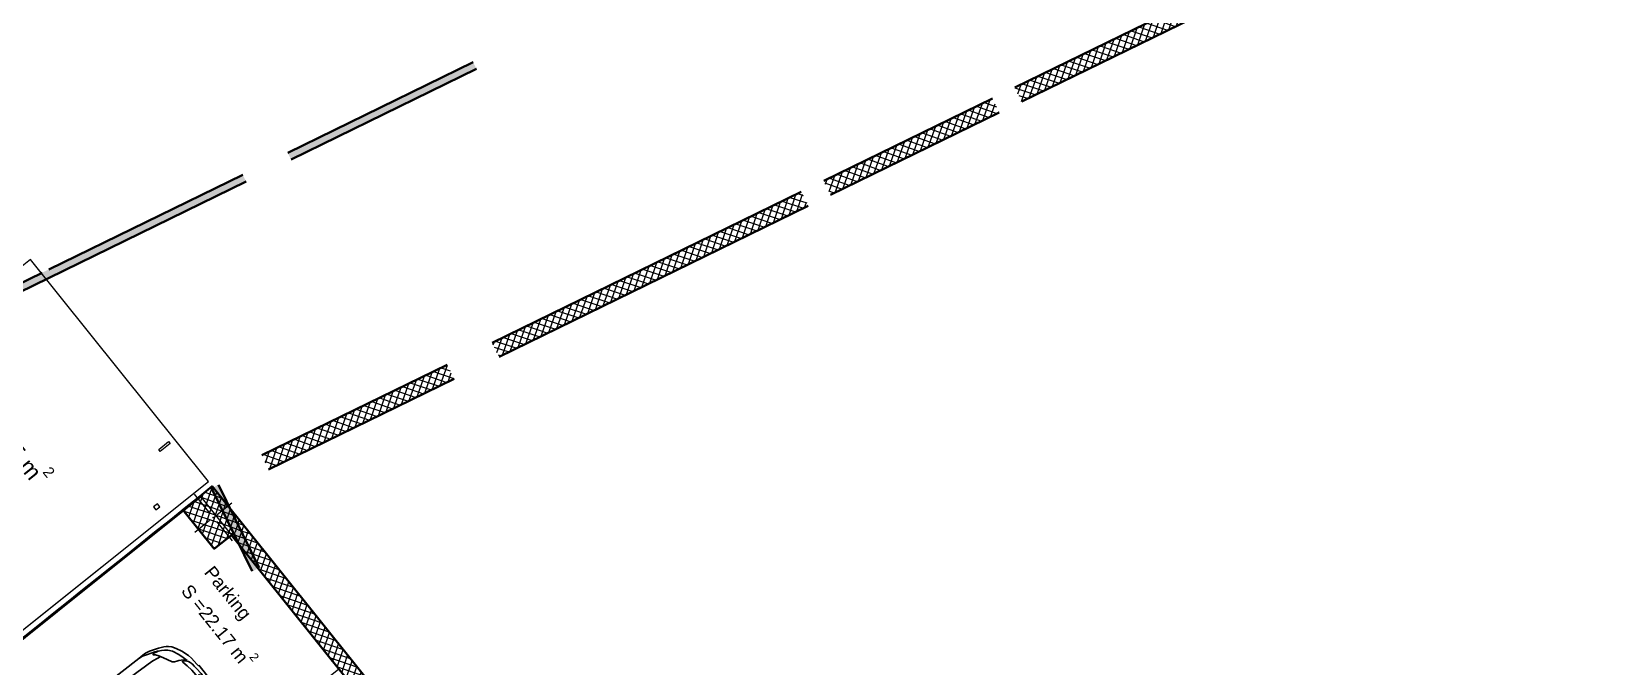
# Model space of a CAD drawing. Header units: metres. Extents: x 7511783 to 7512372, y 4692307 to 4692611.
# Drawn here: x 7511982.96 to 7512008.12, y 4692576.18 to 4692586.34 of the extents above; entities that cross this region are included whole.
import ezdxf

# ---------------------------------------------------------------- set-up
doc = ezdxf.new("R2010")
doc.units = ezdxf.units.M
doc.layers.get('0').update_dxf_attribs({"lineweight": 0})
for name, color, linetype, lineweight in [('A - Fill Zone_Pen_No__1', 7, 'Continuous', 0), ('A - Fill Zone_Pen_No__156', 165, 'Continuous', 0), ('A - Muret', 7, 'Continuous', 0), ('A - Muret_Pen_No__101', 252, 'Continuous', 0), ('A - Muret_Pen_No__102', 254, 'Continuous', 0), ('A - Muret_Pen_No__7', 7, 'Continuous', 0), ('A - Shtyllat', 7, 'Continuous', 0), ('A - Shtyllat_Pen_No__1', 7, 'Continuous', 0), ('A - Shtyllat_Pen_No__7', 7, 'Continuous', 0), ('A -Polyline_Pen_No__1', 7, 'Continuous', 0), ('A1 - Bodrumi -1', 7, 'Continuous', 0), ('A1 - Bodrumi -1_Pen_No__42', 8, 'Continuous', 0), ('garazhat-netw', 1, 'Continuous', 0), ('Interior - Furniture _Pen_No__42', 8, 'Continuous', 0)]:
    doc.layers.add(name, color=color, linetype=linetype, lineweight=lineweight)
doc.styles.add('GENERATED_STYLE_1', font='arial.ttf')
pattern_1 = [(44.99999999999998, (0, 0), (-68.94290863686237, 68.94290863686243), []), (135.0000000000001, (0, 0), (68.94290863686219, 68.94290863686261), [])]

# ---------------------------------------------------------------- blocks, each defined once
blk = doc.blocks.new('Slab_6', base_point=(63264.51523607764, -68393.3326743771))
at = {"layer": 'A1 - Bodrumi -1_Pen_No__42', "color": 8, "linetype": 'Continuous', "lineweight": 25, "flags": 128}
blk.add_lwpolyline([(63264.51523607764, -68393.3326743771), (83257.00457082294, -63909.70114019907), (75456.13369070938, -29146.91751099753, 0.0021919497620864), (57048.23205081843, -33332.54687322022), (60252.72529317138, -47612.63264707229), (58637.28843211705, -47925.70844958309), (58785.1422201114, -48589.27355840802), (58818.69832244765, -48581.63779186852)], format="xyb", close=True, dxfattribs=at)
blk = doc.blocks.new('Wall_3', base_point=(27550, 2.78e-14))
at = {"layer": 'A - Muret_Pen_No__101', "linetype": 'Continuous', "lineweight": 13}
h = blk.add_hatch(dxfattribs=at)
h.set_pattern_fill('CONCRETE_BLOCK', color=252, style=0, pattern_type=2)
h.set_pattern_definition(pattern_1)
h.paths.add_polyline_path([(31799.99993070954, -2.88732182052e-05), (28500.00001058861, -2.88732182052e-05), (28500.00001058861, -250.0000583249526), (31799.99993070954, -250.0000583249526)])
h = blk.add_hatch(dxfattribs=at)
h.set_pattern_fill('CONCRETE_BLOCK', color=252, style=0, pattern_type=2)
h.set_pattern_definition(pattern_1)
h.paths.add_polyline_path([(32600.00006929046, -5.27568686515e-05), (32600.00006929046, -250.0000970041505), (38099.99998176699, -250.0000970041505), (38099.99998176699, -5.27568686515e-05)])
h = blk.add_hatch(dxfattribs=at)
h.set_pattern_fill('CONCRETE_BLOCK', color=252, style=0, pattern_type=2)
h.set_pattern_definition(pattern_1)
h.paths.add_polyline_path([(38499.99999951446, -5.27568686515e-05), (38499.99999951446, -250.0000970041505), (41500, -250.0000970041505), (41500, -5.27568686515e-05)])
h = blk.add_hatch(dxfattribs=at)
h.set_pattern_fill('CONCRETE_BLOCK', color=252, style=0, pattern_type=2)
h.set_pattern_definition(pattern_1)
h.paths.add_polyline_path([(41900.00000000001, -249.9999850988354), (47050.00002235177, -249.9999850988354), (47050.00002235177, -3.35276556518e-05), (41900.00000000001, -3.35276556518e-05)])
h = blk.add_hatch(dxfattribs=at)
h.set_pattern_fill('CONCRETE_BLOCK', color=252, style=0, pattern_type=2)
h.set_pattern_definition(pattern_1)
h.paths.add_polyline_path([(51150, -3.35276556518e-05), (47849.99997764823, -3.35276556518e-05), (47849.99997764823, -249.9999850988354), (51150, -249.9999850988354)])
at = {"layer": 'A - Muret_Pen_No__7', "color": 7, "linetype": 'Continuous', "lineweight": 35, "flags": 128}
for points in [[(31800, 2.78e-14), (28500.00000000001, 2.78e-14)], [(38100, 2.78e-14), (32599.99999999999, 2.78e-14)], [(41500, 2.78e-14), (38500, 2.78e-14)], [(47050, 2.78e-14), (41900.00000000001, 2.78e-14)], [(51150, 2.78e-14), (47850, 2.78e-14)], [(28500.00000000001, -250), (31800, -250)], [(32599.99999999999, -250), (38100, -250)], [(38500, -250), (41500, -250)], [(41900.00000000001, -250), (47050, -250)], [(47849.99999999999, -250), (51150, -250)]]:
    blk.add_lwpolyline(points, dxfattribs=at)
blk = doc.blocks.new('Wall_7', base_point=(37900, -16800.83534970144))
at = {"layer": 'A - Muret_Pen_No__102', "linetype": 'Continuous', "lineweight": 0}
blk.add_hatch(color=254, dxfattribs=at).paths.add_polyline_path([(37900, -16920.83534970144), (37900, -18400.83597085249), (38019.99999999999, -18400.83597085249), (38019.99999999999, -16920.83534970144)])
at = {"layer": 'A - Muret_Pen_No__7', "color": 7, "linetype": 'Continuous', "lineweight": 35, "flags": 128}
for points in [[(37900, -16920.83534970144), (37900, -18400.83597085249)], [(38019.99999999999, -18400.83597085249), (38019.99999999999, -16920.83534970144)]]:
    blk.add_lwpolyline(points, dxfattribs=at)
blk = doc.blocks.new('Wall_18', base_point=(16950, -19000.83965125988))
at = {"layer": 'A - Muret_Pen_No__102', "linetype": 'Continuous', "lineweight": 0}
for points in [[(16949.99995060411, -19000.83962311153), (22350.0000133822, -19000.83707501052), (22350.0000133822, -18880.83737246681), (16949.99995060411, -18880.83963744548)], [(23149.99996500959, -19000.83679188819), (26449.99999550947, -19000.83523471535), (26449.99999550947, -18880.8356737328), (23149.99996500959, -18880.83708934447)]]:
    blk.add_hatch(color=254, dxfattribs=at).paths.add_polyline_path(points)
at = {"layer": 'A - Muret_Pen_No__7', "color": 7, "linetype": 'Continuous', "lineweight": 35, "flags": 128}
for points in [[(18780.00004897138, -18880.83889797258), (16949.99995060411, -18880.83965125989)], [(16950, -19000.83965125988), (22350.00006556514, -19000.83742844497)], [(22350.00001616929, -18880.83742844498), (18900.00004897138, -18880.8388485767)], [(23149.9999426305, -19000.83709913911), (26450.0000000002, -19000.83574075221)], [(26449.99999550948, -18880.8357407522), (23150.00004895188, -18880.83709913905)]]:
    blk.add_lwpolyline(points, dxfattribs=at)
blk = doc.blocks.new('Wall_51', base_point=(75456.13369070938, -29146.91751099752))
at = {"layer": 'A - Muret_Pen_No__102', "linetype": 'Continuous', "lineweight": 13}
h = blk.add_hatch(dxfattribs=at)
h.set_pattern_fill('CONCRETE_BLOCK', color=254, style=0, pattern_type=2)
h.set_pattern_definition(pattern_1)
h.paths.add_polyline_path([(75387.36626624182, -29982.24458260022), (76679.27628421261, -35739.3439005244), (76923.19459822257, -35684.60773724302), (77098.36126340373, -36465.19510545321), (76854.4424123108, -36519.93138925796), (77935.87358854203, -41339.08024673167), (78179.80262513347, -41284.34167726374), (78354.96929031459, -42064.92904547394), (78111.03971664025, -42119.66773546524), (78941.49079895228, -45820.38163429968), (79185.29665110492, -45765.67070787111), (79316.67164999073, -46351.11123402875), (79072.8653950259, -46405.82225084986), (80537.29458175127, -52931.71349309536), (80781.07732541968, -52877.00775229531), (80868.66065801025, -53267.3014364004), (80624.87764580038, -53322.00723746214), (81894.28459658063, -58978.82682152579), (82138.21822794317, -58924.0872209744), (75631.3003558905, -29927.50487920773)])
at = {"layer": 'A - Muret_Pen_No__7', "color": 7, "linetype": 'Continuous', "lineweight": 35, "flags": 128}
for points in [[(82138.21814914639, -58924.08723865669), (75631.29981880749, -29927.50499973072)], [(75387.36626624182, -29982.24458260022), (76679.27628421262, -35739.34390052439)]]:
    blk.add_lwpolyline(points, dxfattribs=at)
blk = doc.blocks.new('Column_59', base_point=(6185.103436408104, 12256.59083156927))
at = {"layer": 'A - Shtyllat_Pen_No__1', "color": 7, "linetype": 'Continuous', "lineweight": 13, "flags": 128}
blk.add_lwpolyline([(6230.701216671835, 12236.07638702353), (6217.564681645862, 12294.62065614965), (6139.505656144371, 12277.10527611502), (6152.642191170343, 12218.5610069889)], close=True, dxfattribs=at)
blk = doc.blocks.new('Column_60', base_point=(6290.100693534085, 11834.33430290924))
at = {"layer": 'A - Shtyllat_Pen_No__1', "color": 7, "linetype": 'Continuous', "lineweight": 13, "flags": 128}
blk.add_lwpolyline([(6383.295630402292, 11875.7432843279), (6392.053320419606, 11836.71377157715), (6196.905756665877, 11792.92532149059), (6188.148066648563, 11831.95483424133)], close=True, dxfattribs=at)
blk = doc.blocks.new('Column_178', base_point=(75250.99676022111, -29602.89869454554))
at = {"layer": 'A - Shtyllat', "linetype": 'Continuous', "lineweight": 0}
h = blk.add_hatch(dxfattribs=at)
h.set_pattern_fill('CONCRETE_BLOCK', color=18, style=0, pattern_type=2)
h.set_pattern_definition(pattern_1)
h.paths.add_polyline_path([(75456.13369070938, -29146.91751099752), (75212.20010048019, -29201.6569260282), (75387.36626624182, -29982.24458260022), (75631.3003558905, -29927.50487920773)])
h = blk.add_hatch(dxfattribs=at)
h.set_pattern_fill('CONCRETE_BLOCK', color=18, style=0, pattern_type=2)
h.set_pattern_definition(pattern_1)
h.paths.add_polyline_path([(74870.69316455172, -29278.29250988337), (75045.85982973284, -30058.87987809356), (75387.36626624182, -29982.24458260022), (75212.20010048019, -29201.6569260282)])
at = {"layer": 'A - Shtyllat_Pen_No__1', "color": 7, "linetype": 'Continuous', "lineweight": 13}
for p, q in [((75233.48009370301, -29524.83995772453), (75145.89676111244, -29134.54627361943)), ((75172.93802340009, -29620.41536106366), (74880.21776032128, -29686.10286050657)), ((75268.51342673921, -29680.95743136657), (75356.09675932978, -30071.25111547166)), ((75329.05549704214, -29585.38202802743), (75621.77576012095, -29519.69452858452))]:
    blk.add_line(p, q, dxfattribs=at)
blk.add_point((75250.99676022111, -29602.89869454554), dxfattribs=at)
at = {"layer": 'A - Shtyllat_Pen_No__7', "color": 7, "linetype": 'Continuous', "lineweight": 35, "flags": 128}
for points in [[(75456.13369070938, -29146.91751099752), (75212.20010048019, -29201.6569260282)], [(75631.3003558905, -29927.50487920773), (75456.13369070938, -29146.91751099752)], [(75212.20010048019, -29201.6569260282), (74870.69316455172, -29278.29250988337)], [(74870.69316455172, -29278.29250988337), (75045.85982973284, -30058.87987809356), (75387.36626624182, -29982.24458260022)]]:
    blk.add_lwpolyline(points, dxfattribs=at)
blk = doc.blocks.new('Car 05 22')
at = {"layer": 'Interior - Furniture _Pen_No__42', "color": 8, "linetype": 'Continuous', "lineweight": 25}
for p, q in [((-706.3378894982, 775.7872218095), (-757.6903274910002, 747.022066986)), ((-585.227090103, 801.027979058), (-706.3378894982, 775.7872218095)), ((-664.8727541800001, 760.961322365), (-701.0941271610001, 743.2591195180001)), ((-626.571782751, 772.4860242179999), (-664.8727541800001, 760.961322365)), ((-594.8871138119998, 778.4895580349998), (-626.571782751, 772.4860242179999)), ((-483.1389679684001, 817.2581826864), (-585.227090103, 801.027979058)), ((-372.3345973750002, 830.229933465), (-483.1389679684001, 817.2581826864)), ((-251.752794228, 841.043733947), (-372.3345973750002, 830.229933465)), ((-168.2198443133, 844.6061713611999), (-251.752794228, 841.043733947)), ((-78.35772569479998, 850.6357850930001), (-168.2198443133, 844.6061713611999)), ((-24.036324899, 852.2918850640001), (-78.35772569479998, 850.6357850930001)), ((40.3182760438, 852.3336850629998), (-24.036324899, 852.2918850640001)), ((230.8030912739, 845.5192631063), (40.3182760438, 852.3336850629998)), ((124.560977278, 791.3967861309999), (129.0398444, 820.4687779309999)), ((125.693926866, 743.8968737240001), (124.560977278, 791.3967861309999)), ((327.3887276080001, 761.920895626), (125.394377448, 756.455747737)), ((129.0398444, 820.4687779309999), (138.886242882, 832.3883788069998)), ((138.886242882, 832.3883788069998), (165.168377873, 840.275885275)), ((165.168377873, 840.275885275), (194.733578306, 844.324685204)), ((194.733578306, 844.324685204), (230.803091274, 845.519263106)), ((210.873013229, 809.2317387879999), (418.0703055720001, 816.1926024380003)), ((400.0158099590001, 847.596806379), (230.8030912739, 845.5192631063)), ((521.9507803269998, 764.6728959719999), (327.3887276080001, 761.920895626)), ((355.2943663540001, 762.315609428), (339.1227247570001, 683.1192857359999)), ((373.4006373970002, 762.5717151969999), (357.2289958010001, 683.375391506)), ((590.7241636140001, 851.6786068920001), (400.0158099590001, 847.596806379)), ((813.627009446, 769.327996556), (521.9507803269998, 764.6728959719999)), ((856.5325990199999, 856.169707455), (590.7241636140001, 851.6786068920001)), ((1108.59023357, 773.98329714), (813.627009446, 769.327996556)), ((1129.8609284, 858.5331077519999), (856.5325990199999, 856.169707455)), ((1036.25651944, 772.8416796290002), (996.5002997029998, 578.7916468290002)), ((1041.96657906, 578.0240872360001), (1107.56627095, 773.967136299)), ((1173.32542975, 774.895061201), (1090.33970038, 577.89253068)), ((1115.14443198, 808.948201529), (1108.59023357, 773.98329714)), ((1108.59023357, 773.98329714), (1537.61805657, 780.025947399)), ((1119.51383092, 833.2672045809999), (1115.14443198, 808.948201529)), ((1120.16623076, 836.3248049650001), (1119.51383092, 833.2672045809999)), ((1120.69723063, 838.160005195), (1120.16623076, 836.3248049650001)), ((1129.8609284, 858.5331077519999), (1120.69723063, 838.160005195)), ((1536.1071561, 860.3802508980001), (1129.8609284, 858.5331077519999)), ((1162.63563846, 830.4777734580001), (1220.13025657, 829.0713745190002)), ((1220.13025657, 829.0713745190002), (1369.65750367, 831.489072695)), ((1957.843908175, 858.0544967500001), (1536.1071561, 860.3802508980001)), ((1537.61805657, 780.025611521), (1974.99295641, 786.0764425990001)), ((1961.117547741, 983.221158223), (1928.938242309, 983.221158223)), ((1928.938242309, 983.221158223), (1957.843908175, 858.0544967500001)), ((1939.15395607, 686.22492547), (1995.917261, 777.427813481)), ((1957.84390817, 858.0544967500001), (1977.22141076, 777.427813481)), ((1996.903176747, 974.9060932165999), (1961.117547741, 983.221158223)), ((1977.22141076, 777.427813481), (2019.59119012, 777.427813481)), ((2026.89661068, 945.007687052), (1996.903176747, 974.9060932165999)), ((2000.39650233, 701.591770694), (2213.53100788, 762.9814866290001)), ((2019.59119012, 777.427813481), (2044.48611622, 783.069509224)), ((2054.5732194, 897.577022836), (2026.89661068, 945.007687052)), ((2044.48611622, 783.069509224), (2063.35562216, 792.2740022800001)), ((2067.91700908, 857.6794056350001), (2054.5732194, 897.577022836)), ((2063.35562216, 792.2740022800001), (2070.42572439, 799.8521965630001)), ((2068.68333559, 787.696981005), (2065.39356605, 794.4584027669999)), ((2119.91703998, 857.4374531180001), (2067.91700908, 857.6794056350001)), ((2075.28112592, 835.6608695470001), (2067.91700908, 857.6794056350001)), ((2068.68333559, 787.696981005), (2148.02030692, 790.4828861469999)), ((2070.42572439, 799.8521965630001), (2075.2191259, 809.3983893609999)), ((2075.2191259, 809.3983893609999), (2075.28112592, 835.6608695470001)), ((2106.51930118, 732.1586113790001), (2148.02030692, 790.4828861469999)), ((2193.165590015, 856.4504063259001), (2119.91703998, 857.4374531180001)), ((2148.02030692, 790.4828861469999), (2166.81146925, 813.814537484)), ((2148.02030692, 790.4828861469999), (2205.61920777, 792.204186117)), ((2166.81146925, 813.814537484), (2182.27381684, 834.081841238)), ((2182.27381684, 834.081841238), (2193.16559002, 856.4504063260001)), ((2808.01466132, 852.5547640039999), (2193.165590015, 856.4504063259001)), ((2205.61920777, 792.204186117), (2227.21980808, 791.0038861380001)), ((2226.59190807, 769.8777067159999), (2213.53100788, 762.9814866290001)), ((2213.53100788, 762.9814866290001), (2238.34670825, 752.240186817)), ((2234.36910819, 773.9630864369999), (2226.59190807, 769.8828865080001)), ((2227.21980808, 791.0038861380001), (2232.61990816, 790.029986155)), ((2232.61990816, 790.029986155), (2237.93539134, 787.2871225249999)), ((2238.46067648, 776.864360243), (2234.36910819, 773.9630864369999)), ((2240.81890828, 784.03918626), (2237.93539134, 787.2871225249999)), ((2238.46067648, 776.864360243), (2240.85090828, 780.5209863219999)), ((2240.85090828, 780.5209863219999), (2240.81890828, 784.03918626)), ((2855.711363900001, 852.6327640009998), (2808.01466132, 852.5547640039999)), ((2808.01466132, 852.5547640039999), (2876.86636504, 843.317264394)), ((2891.44016583, 852.5287640049999), (2855.711363900001, 852.6327640009998)), ((2876.86636504, 843.317264394), (2954.16376923, 813.731165643)), ((2922.51356751, 852.034364026), (2891.44016583, 852.5287640049999)), ((2904.11849592, 832.8863289209997), (2905.06820589, 832.8379901159999)), ((2945.17226874, 849.4061641369999), (2922.51356751, 852.034364026)), ((2989.61447115, 839.6482645490003), (2945.17226874, 849.4061641369999)), ((2954.16376923, 813.731165643), (3075.78877375, 774.6896785450001)), ((3013.55027244, 833.064864827), (2989.61447115, 839.6482645490003)), ((3154.26138006, 782.5577669589998), (3013.55027244, 833.064864827)), ((3022.47491973, 758.305686711), (3023.66221975, 762.4851866380001)), ((3024.49924208, 753.7186598590001), (3022.47491973, 758.305686711)), ((3023.66221975, 762.4851866380001), (3034.64521991, 765.0503865930001)), ((3034.64521991, 765.0503865930001), (3046.93432009, 763.817386614)), ((3046.93432009, 763.817386614), (3060.9451203, 762.9292866300001)), ((3060.9451203, 762.9292866300001), (3089.85712072, 757.3861867269998)), ((3100.48402088, 763.1120866269999), (3075.78877375, 774.6896785450001)), ((3089.85712072, 757.3861867269998), (3108.43932099, 751.4304868319999)), ((3114.13862108, 753.3111867989999), (3100.48402088, 763.1120866269999)), ((3235.883818752, 747.6101556219), (3154.26138006, 782.5577669589998)), ((-855.0523550635, 511.0116477078998), (-874.6778528530002, 344.9579771100001)), ((-815.0478655078, 667.7598955197002), (-855.0523550635, 511.0116477078998)), ((-784.8200333720001, 721.8124613509999), (-815.0478655078, 667.7598955197002)), ((-782.7621654889999, 510.027376359), (-794.5333543099999, 390.6265818930001)), ((-757.6903274910002, 747.022066986), (-784.8200333720001, 721.8124613509999)), ((-768.2719792499998, 602.2788720830002), (-782.764796709, 510.0106247469999)), ((-768.2719792499998, 602.2788720830002), (-750.577082573, 669.7773949330001)), ((-764.3441764490001, 617.261773195), (-665.728145997, 623.9546285630003)), ((-729.425104913, 716.3992494200002), (-750.577082573, 669.7773949330001)), ((-701.0941271610001, 743.2591195180001), (-729.425104913, 716.3992494200002)), ((-665.728145997, 623.9546285630003), (-500.877431885, 634.180288886)), ((-500.877431885, 634.180288886), (-383.0238853850001, 641.9613403830001)), ((-383.0238853850001, 641.9613403830001), (-274.220886173, 631.318400078)), ((-274.220886173, 631.318400078), (-56.404854203, 600.536895199)), ((-56.404854203, 600.536895199), (145.941775497, 566.5900898169999)), ((132.429139117, 722.8048827370001), (125.693926866, 743.8968737240001)), ((146.670770152, 710.6062742990001), (132.429139117, 722.8048827370001)), ((145.941775497, 566.5900898169999), (233.261172115, 552.312592089)), ((171.252864179, 696.6287725440001), (146.670770152, 710.6062742990001)), ((212.566754139, 676.5412700230002), (171.252864179, 696.6287725440001)), ((266.3151410770001, 654.566867265), (212.566754139, 676.5412700230002)), ((233.261172115, 552.312592089), (315.3092800730001, 541.359190513)), ((319.4903281550001, 636.426864989), (266.3151410770001, 654.566867265)), ((315.2936019620001, 541.3606176840001), (384.2945810830001, 535.0794906230001)), ((392.7088835140001, 617.8124267930001), (319.4903281550001, 636.426864989)), ((339.1227247570001, 683.1192857359999), (329.5580559370001, 633.8673348859999)), ((357.2289958010001, 683.375391506), (346.76505809, 629.492778784)), ((384.2815104790001, 535.080362318), (454.174320738, 530.4191213629999)), ((474.8166917820001, 607.1053878569999), (392.7088835140001, 617.8124267930001)), ((454.170282107, 530.4193907049998), (526.242583163, 526.2868907769997)), ((521.3449804749999, 601.6186871690002), (474.8166917820001, 607.1053878569999)), ((569.9935686519999, 596.8381865689998), (521.3449804749999, 601.6186871690002)), ((526.2331313149998, 526.2873073839999), (627.7018846490002, 521.814890855)), ((652.59274858, 590.9845858339997), (569.9935686519999, 596.8381865689998)), ((627.698546207, 521.8149872519999), (756.75876515, 518.0884218199999)), ((772.8388193580001, 584.9903850819998), (652.59274858, 590.9845858339997)), ((756.75876515, 518.0884218199999), (1322.62824821, 518.052230308)), ((907.2666866909999, 580.298084493), (772.8388193580001, 584.9903850819998)), ((1041.96657906, 578.0240872360001), (907.2666866909999, 580.298084493)), ((1227.79815085, 577.5186957939999), (1041.96657906, 578.0240872360001)), ((1316.09897866, 580.475793563), (1227.79815085, 577.5186957939999)), ((1403.02450604, 584.4121905939998), (1316.09897866, 580.475793563)), ((1322.62824821, 518.052230308), (1420.49779626, 521.652890858)), ((1483.8761315, 590.1361862749999), (1403.02450604, 584.4121905939998)), ((1420.49066257, 521.652523245), (1466.64156934, 524.030772681)), ((1466.62639694, 524.0299908169999), (1510.87647584, 527.594696836)), ((1562.00595611, 600.596478384), (1483.8761315, 590.1361862749999)), ((1510.85529759, 527.5929907539999), (1554.25309822, 533.0576906580001)), ((1554.25309822, 533.0576906580001), (1596.82961355, 540.969674969)), ((1730.35620914, 633.8338533080002), (1562.00595611, 600.596478384)), ((1597.28918852, 541.1774857889999), (1596.65116701, 540.8889849259999)), ((1610.72419049, 544.0665862469999), (1779.61280153, 581.7538898049997)), ((2000.39650233, 701.591770694), (1730.35620914, 633.8338533080002)), ((1779.61280153, 581.7538898049997), (1952.84760406, 621.338789111)), ((1952.84760406, 621.338789111), (2122.045506540001, 659.9572884350001)), ((2122.045506540001, 659.9572884350001), (2293.79610906, 697.6509877739999)), ((2238.34670825, 752.240186817), (2258.53170854, 739.717487037)), ((2258.53170854, 739.717487037), (2269.0398087, 731.086787188)), ((2269.0398087, 731.086787188), (2278.83550884, 721.965087348)), ((2278.83550884, 721.965087348), (2293.79610906, 697.6509877739999)), ((2293.79610906, 697.6509877739999), (2317.1870094, 700.7385877199999)), ((2293.79610906, 697.6386630720001), (2293.79610906, 697.6509877739999)), ((2317.1870094, 700.7385877199999), (2345.74280982, 702.7498876850001)), ((2355.134199750001, 639.912801441), (2317.1870094, 700.7385877199999)), ((2345.74280982, 702.7498876850001), (2378.929310310001, 702.0184876970001)), ((2379.77420337, 575.387091212), (2355.13301598, 639.9159014410001)), ((2410.10490185, 649.1086815510001), (2378.929310310001, 702.0184876970001)), ((2378.929310310001, 702.0184876970001), (2410.57231077, 694.2028878339999)), ((2397.334105950001, 514.2584815219999), (2379.77250853, 575.3929912130001)), ((2419.31580918, 395.7362626700001), (2397.33316008, 514.2635815229997)), ((2436.02871163, 583.2244924540001), (2410.10490185, 649.1086815510001)), ((2410.57231077, 694.2028878339999), (2410.58631694, 694.1782473540001)), ((2428.73881104, 681.7061880529999), (2410.57231077, 694.2028878339999)), ((2428.73881104, 681.7061880529999), (2457.25830016, 700.035535323)), ((2428.77597173, 681.700745325), (2428.73881104, 681.7061880529999)), ((2428.77597173, 681.700745325), (2456.66545813, 639.8418234830003)), ((2453.63941421, 521.616582688), (2436.02871163, 583.2244924540001)), ((2477.61661773, 401.0764635800001), (2453.63941421, 521.616582688)), ((2456.66545813, 639.8418234830003), (2487.236391870001, 574.2621729599999)), ((2457.25830016, 700.035535323), (2535.4819126, 697.9905877680001)), ((2487.236391870001, 574.2621729599999), (2491.79934275, 562.0052962960001)), ((2491.79994982, 562.0052962960001), (2517.90263133, 477.034766618)), ((2535.422612600001, 697.9916562040003), (2673.21491462, 695.5089878119999)), ((2535.46586986, 697.9894090810001), (2535.4819126, 697.988971943)), ((2673.21491462, 695.5089878119999), (2787.200816290001, 691.4809878819998)), ((2787.200816290001, 691.4809878819998), (2868.415817480001, 687.223087957)), ((2868.395882330001, 687.22488671), (2959.72331881, 678.984388101)), ((2959.72331881, 678.984388101), (2868.415817480001, 687.1969879569999)), ((2959.72331881, 678.984388101), (3047.2313201, 666.2002883250001)), ((3037.91041996, 743.452886971), (3024.49924208, 753.7186598590001)), ((3050.61522015, 730.6688871950001), (3037.91041996, 743.452886971)), ((3047.20992906, 666.2041971140001), (3100.00912087, 656.556188494)), ((3064.50712035, 714.6457874760001), (3050.61522015, 730.6688871950001)), ((3076.97452053, 697.807687771), (3064.50712035, 714.6457874760001)), ((3100.00912087, 656.556188494), (3076.97452053, 697.807687771)), ((3152.92075342, 553.873393456), (3100.00912087, 656.556188494)), ((3108.43932099, 751.4304868319999), (3122.8656212, 746.4359869189999)), ((3122.8656212, 746.4359869189999), (3114.13862108, 753.3111867989999)), ((3170.0706946, 726.5554905960001), (3122.8656212, 746.4359869189999)), ((3189.62073735, 475.569766106), (3152.92075342, 553.873393456)), ((3211.69204952, 701.0151137130001), (3170.0706946, 726.5554905960001)), ((3254.25934432, 663.1775183300001), (3211.69204952, 701.0151137130001)), ((3269.07948628, 728.3294692490001), (3235.883818752, 747.6101556219)), ((3301.867263790001, 602.80900872), (3254.25934432, 663.1775183300001)), ((3298.56678787, 705.6390702070001), (3269.07948628, 728.3294692490001)), ((3337.33388997, 663.3806719909999), (3298.56678787, 705.6390702070001)), ((3301.867263790001, 602.80900872), (3346.015513130001, 501.4217980699999)), ((3374.49419199, 603.583974516), (3337.33388997, 663.3806719909999)), ((3418.40079436, 512.7439783509999), (3374.49419199, 603.583974516)), ((3457.47689648, 393.0984834030001), (3418.40079436, 512.7439783509999)), ((-874.6778528530002, 344.9579771100001), (-882.944054645, 194.680643518)), ((-802.4328468090001, 258.715288008), (-806.8131426489999, 124.936494209)), ((-794.5333543099999, 390.6265818930001), (-802.4328468090001, 258.715288008)), ((2433.73206705, 266.091642182), (2419.31580918, 395.7362626700001)), ((2441.61713002, 131.955220918), (2433.73181129, 266.093942182)), ((2493.88922012, 269.050242651), (2477.61661773, 401.0764635800001)), ((2503.10292147, 133.173421111), (2493.88922012, 269.050242651)), ((2517.90263133, 477.034766618), (2537.54372273, 384.0810341510001)), ((2537.54372273, 384.0810341510001), (2551.45611664, 285.6281997640001)), ((2551.45611664, 285.6281997640001), (2559.71041303, 193.693567653)), ((3199.39883308, 466.7584630290001), (3189.62073735, 475.569766106)), ((3220.69886845, 454.388540188), (3199.39883308, 466.7584630290001)), ((3256.10680826, 439.2417534179999), (3220.67662376, 454.4014587129999)), ((3288.390194130001, 425.101248479), (3256.10680826, 439.2417534179999)), ((3319.36158057, 408.41284265), (3288.390194130001, 425.101248479)), ((3353.46269085, 384.2512837760001), (3319.36158057, 408.41284265)), ((3321.23357975, 370.497229407), (3320.99727986, 362.132926485)), ((3320.99727986, 362.132926485), (3338.31527228, 276.8564967000001)), ((3324.654278260001, 377.297531782), (3321.23357975, 370.497229407)), ((3328.30797666, 379.591332583), (3324.654278260001, 377.297531782)), ((3338.468372210001, 379.4523325350001), (3328.30797666, 379.591332583)), ((3338.31527228, 276.8564967000001), (3351.882966340001, 172.661960307)), ((3363.640761200001, 357.811724976), (3338.468372210001, 379.4523325350001)), ((3346.015513130001, 501.4217980699999), (3374.297465860001, 419.557472908)), ((3377.182392130001, 359.9734848010001), (3353.46269085, 384.2512837760001)), ((3396.66521323, 315.8049103040001), (3363.640761200001, 357.811724976)), ((3391.09039087, 344.247647689), (3374.297465860001, 419.557472908)), ((3391.09039087, 344.247647689), (3377.182392130001, 359.9734848010001)), ((3408.0703938, 289.3779877820001), (3396.66521323, 315.8049103040001)), ((3408.0703938, 289.3779877820001), (3413.77629411, 267.259988716)), ((3413.77548775, 267.2641933500001), (3418.45445829, 242.866384828)), ((3468.34279707, 330.9338860280001), (3457.47689648, 393.0984834030001)), ((3474.4914974, 263.721088865), (3468.34279707, 330.9338860280001)), ((3478.33319761, 199.917191559), (3474.4914974, 263.721088865)), ((-882.944054645, 194.680643518), (-885.3767076889999, 0)), ((-885.3767076889999, 0), (-882.944054645, -194.680643518)), ((-806.8131426489999, 124.936494209), (-808.0470753050001, 0)), ((-806.8131426489999, -124.936494209), (-808.0470753050001, 1.477e-13)), ((2444.0197128, -0.0273000043277), (2441.61701245, 131.957220918)), ((2444.0197128, 0.0273000043271), (2441.61701245, -131.957220918)), ((2506.01959488, -3.86e-13), (2503.10292147, 133.173421111)), ((2559.71041303, 193.693567653), (2564.38081099, 101.185635342)), ((2564.38081099, 101.185635342), (2566.01761027, -0.00610000213065)), ((2564.38081099, -101.185635342), (2566.01761027, 0.00610000212997)), ((3351.882966340001, 172.661960307), (3358.343763510001, 75.87012649980001)), ((3353.95786543, 27.8932505984), (3358.343763510001, 75.87012649980001)), ((3353.95786543, 27.8932505984), (3353.95786543, -0.7649002671629999)), ((3353.95786543, -27.8932505984), (3353.95786543, 0.7649002671619999)), ((3370.89075802, 11.74110410089999), (3370.32315827, -0.7649002671629999)), ((3370.89075802, -11.74110410089999), (3370.32315827, 0.7649002671619999)), ((3372.49235732, 23.6550082622), (3370.89075802, 11.74110410089999)), ((3376.267285060001, 38.99395092400001), (3372.49235732, 23.6550082622)), ((3381.98685317, 46.5714162664), (3376.267285060001, 38.99395092400001)), ((3386.21005132, 48.3522168884), (3381.98685317, 46.5714162664)), ((3386.21005132, 48.3522168884), (3394.28954778, 48.3522168884)), ((3398.51284593, 46.5714162664), (3394.28954778, 48.3522168884)), ((3404.23226311, 38.99375151340001), (3398.51284593, 46.5714162664)), ((3404.23226311, 38.99375151340001), (3408.00714178, 23.6550082622)), ((3408.00714178, 23.6550082622), (3409.766541010001, 8.055102813469999)), ((3409.766541010001, 8.055102813469999), (3409.766541010001, -4.961e-13)), ((3418.452194370001, 242.878189745), (3424.044894670001, 200.723791525)), ((3424.044894670001, 200.723791525), (3427.72848251, 152.023715234)), ((3432.36383112, 39.98011396419999), (3427.72848251, 152.023715234)), ((3431.76949509, 57.3729975776), (3431.76949509, 56.7710829698)), ((3432.04453126, -0.0109000038072), (3432.36383112, 39.98011396419999)), ((3432.04453126, 0.0109000038063), (3432.36383112, -39.98011396419999)), ((3479.35651311, 164.9481933352), (3478.33319761, 199.917191559)), ((3489.519598210001, 164.9481933352), (3479.35651311, 164.9481933352)), ((3489.519598210001, -164.9481933352), (3489.519598210001, 164.9481933352)), ((-882.944054645, -194.680643518), (-874.6778528530002, -344.9579771100001)), ((-802.4328468090001, -258.715288008), (-806.8131426489999, -124.936494209)), ((2441.61713002, -131.955220918), (2433.73181129, -266.093942182)), ((2503.10292147, -133.173421111), (2493.88922012, -269.050242651)), ((2506.01959488, -2.78e-13), (2503.10292147, -133.173421111)), ((2551.45611664, -285.6281997640001), (2559.71041303, -193.693567653)), ((2559.71041303, -193.693567653), (2564.38081099, -101.185635342)), ((3338.31527228, -276.8564967000001), (3351.882966340001, -172.661960307)), ((3351.882966340001, -172.661960307), (3358.343763510001, -75.87012649980001)), ((3353.95786543, -27.8932505984), (3358.343763510001, -75.87012649980001)), ((3372.49235732, -23.6550082622), (3370.89075802, -11.74110410089999)), ((3376.267285060001, -38.99395092400001), (3372.49235732, -23.6550082622)), ((3381.98685317, -46.5714162664), (3376.267285060001, -38.99395092400001)), ((3386.21005132, -48.3522168884), (3381.98685317, -46.5714162664)), ((3386.21005132, -48.3522168884), (3394.28954778, -48.3522168884)), ((3398.51284593, -46.5714162664), (3394.28954778, -48.3522168884)), ((3404.23226311, -38.99375151340001), (3398.51284593, -46.5714162664)), ((3404.23226311, -38.99375151340001), (3408.00714178, -23.6550082622)), ((3408.00714178, -23.6550082622), (3409.766541010001, -8.055102813469999)), ((3409.766541010001, -8.055102813469999), (3409.766541010001, -3.892e-13)), ((3413.77548775, -267.2641933500001), (3418.45445829, -242.866384828)), ((3418.452194370001, -242.878189745), (3424.044894670001, -200.723791525)), ((3424.044894670001, -200.723791525), (3427.72848251, -152.023715234)), ((3432.36383112, -39.98011396419999), (3427.72848251, -152.023715234)), ((3431.76949509, -57.3729975776), (3431.76949509, -56.7710829698)), ((3474.4914974, -263.721088865), (3478.33319761, -199.917191559)), ((3478.33319761, -199.917191559), (3479.35651311, -164.9481933352)), ((3479.35651311, -164.9481933352), (3489.519598210001, -164.9481933352)), ((-874.6778528530002, -344.9579771100001), (-855.0523550635, -511.0116477078998)), ((-794.5333543099999, -390.6265818930001), (-802.4328468090001, -258.715288008)), ((-782.7621654889999, -510.027376359), (-794.5333543099999, -390.6265818930001)), ((2419.31580918, -395.7362626700001), (2397.33316008, -514.2635815229997)), ((2433.73206705, -266.091642182), (2419.31580918, -395.7362626700001)), ((2477.61661773, -401.0764635800001), (2453.63941421, -521.616582688)), ((2493.88922012, -269.050242651), (2477.61661773, -401.0764635800001)), ((2491.79994982, -562.0052962960001), (2517.90263133, -477.034766618)), ((2517.90263133, -477.034766618), (2537.54372273, -384.0810341510001)), ((2537.54372273, -384.0810341510001), (2551.45611664, -285.6281997640001)), ((3189.62073735, -475.569766106), (3152.92075342, -553.873393456)), ((3199.39883308, -466.7584630290001), (3189.62073735, -475.569766106)), ((3220.69886845, -454.388540188), (3199.39883308, -466.7584630290001)), ((3256.10680826, -439.2417534179999), (3220.67662376, -454.4014587129999)), ((3288.390194130001, -425.101248479), (3256.10680826, -439.2417534179999)), ((3319.36158057, -408.41284265), (3288.390194130001, -425.101248479)), ((3301.867263790001, -602.80900872), (3346.015513130001, -501.4217980699999)), ((3353.46269085, -384.2512837760001), (3319.36158057, -408.41284265)), ((3320.99727986, -362.132926485), (3338.31527228, -276.8564967000001)), ((3321.23357975, -370.497229407), (3320.99727986, -362.132926485)), ((3324.654278260001, -377.297531782), (3321.23357975, -370.497229407)), ((3328.30797666, -379.591332583), (3324.654278260001, -377.297531782)), ((3338.468372210001, -379.4523325350001), (3328.30797666, -379.591332583)), ((3363.640761200001, -357.811724976), (3338.468372210001, -379.4523325350001)), ((3346.015513130001, -501.4217980699999), (3374.297465860001, -419.557472908)), ((3377.182392130001, -359.9734848010001), (3353.46269085, -384.2512837760001)), ((3396.66521323, -315.8049103040001), (3363.640761200001, -357.811724976)), ((3391.09039087, -344.247647689), (3374.297465860001, -419.557472908)), ((3391.09039087, -344.247647689), (3377.182392130001, -359.9734848010001)), ((3408.0703938, -289.3779877820001), (3396.66521323, -315.8049103040001)), ((3408.0703938, -289.3779877820001), (3413.77629411, -267.259988716)), ((3418.40079436, -512.7439783509999), (3457.47689648, -393.0984834030001)), ((3457.47689648, -393.0984834030001), (3468.34279707, -330.9338860280001)), ((3468.34279707, -330.9338860280001), (3474.4914974, -263.721088865)), ((-855.0523550635, -511.0116477078998), (-815.0478655078, -667.7598955197002)), ((-815.0478655078, -667.7598955197002), (-784.8200333720001, -721.8124613509999)), ((-784.8200333720001, -721.8124613509999), (-757.6903274910002, -747.022066986)), ((-768.2719792499998, -602.2788720830002), (-782.764796709, -510.0106247469999)), ((-768.2719792499998, -602.2788720830002), (-750.577082573, -669.7773949330001)), ((-764.3441764490001, -617.261773195), (-665.728145997, -623.9546285630003)), ((-757.6903274910002, -747.022066986), (-706.3378894982, -775.7872218095)), ((-729.425104913, -716.3992494200002), (-750.577082573, -669.7773949330001)), ((-701.0941271610001, -743.2591195180001), (-729.425104913, -716.3992494200002)), ((-664.8727541800001, -760.961322365), (-701.0941271610001, -743.2591195180001)), ((-665.728145997, -623.9546285630003), (-500.877431885, -634.180288886)), ((-500.877431885, -634.180288886), (-383.0238853850001, -641.9613403830001)), ((-383.0238853850001, -641.9613403830001), (-274.220886173, -631.318400078)), ((-274.220886173, -631.318400078), (-56.404854203, -600.536895199)), ((-56.404854203, -600.536895199), (145.941775497, -566.5900898169999)), ((125.693926866, -743.8968737240001), (124.560977278, -791.3967861309999)), ((132.429139117, -722.8048827370001), (125.693926866, -743.8968737240001)), ((146.670770152, -710.6062742990001), (132.429139117, -722.8048827370001)), ((145.941775497, -566.5900898169999), (233.261172115, -552.312592089)), ((171.252864179, -696.6287725440001), (146.670770152, -710.6062742990001)), ((212.566754139, -676.5412700230002), (171.252864179, -696.6287725440001)), ((266.3151410770001, -654.566867265), (212.566754139, -676.5412700230002)), ((233.261172115, -552.312592089), (315.3092800730001, -541.359190513)), ((319.4903281550001, -636.426864989), (266.3151410770001, -654.566867265)), ((315.2936019620001, -541.3606176840001), (384.2945810830001, -535.0794906230001)), ((392.7088835140001, -617.8124267930001), (319.4903281550001, -636.426864989)), ((339.1227247570001, -683.1192857359999), (329.5580559370001, -633.8673348859999)), ((355.2943663540001, -762.315609428), (339.1227247570001, -683.1192857359999)), ((357.2289958010001, -683.375391506), (346.76505809, -629.492778784)), ((373.4006373970002, -762.5717151969999), (357.2289958010001, -683.375391506)), ((384.2815104790001, -535.080362318), (454.174320738, -530.4191213629999)), ((474.8166917820001, -607.1053878569999), (392.7088835140001, -617.8124267930001)), ((454.170282107, -530.4193907049998), (526.242583163, -526.2868907769997)), ((521.3449804749999, -601.6186871690002), (474.8166917820001, -607.1053878569999)), ((569.9935686519999, -596.8381865689998), (521.3449804749999, -601.6186871690002)), ((526.2331313149998, -526.2873073839999), (627.7018846490002, -521.814890855)), ((652.59274858, -590.9845858339997), (569.9935686519999, -596.8381865689998)), ((627.698546207, -521.8149872519999), (756.75876515, -518.0884218199999)), ((772.8388193580001, -584.9903850819998), (652.59274858, -590.9845858339997)), ((756.75876515, -518.0884218199999), (1322.62824821, -518.052230308)), ((907.2666866909999, -580.298084493), (772.8388193580001, -584.9903850819998)), ((1041.96657906, -578.0240872360001), (907.2666866909999, -580.298084493)), ((1036.25651944, -772.8416796290002), (996.5002997029998, -578.7916468290002)), ((1227.79815085, -577.5186957939999), (1041.96657906, -578.0240872360001)), ((1041.96657906, -578.0240872360001), (1107.56627095, -773.967136299)), ((1173.32542975, -774.895061201), (1090.33970038, -577.89253068)), ((1316.09897866, -580.475793563), (1227.79815085, -577.5186957939999)), ((1403.02450604, -584.4121905939998), (1316.09897866, -580.475793563)), ((1322.62824821, -518.052230308), (1420.49779626, -521.652890858)), ((1483.8761315, -590.1361862749999), (1403.02450604, -584.4121905939998)), ((1420.49066257, -521.652523245), (1466.64156934, -524.030772681)), ((1466.62639694, -524.0299908169999), (1510.87647584, -527.594696836)), ((1562.00595611, -600.596478384), (1483.8761315, -590.1361862749999)), ((1510.85529759, -527.5929907539999), (1554.25309822, -533.0576906580001)), ((1554.25309822, -533.0576906580001), (1596.82961355, -540.969674969)), ((1730.35620914, -633.8338533080002), (1562.00595611, -600.596478384)), ((1597.28918852, -541.1774857889999), (1596.65116701, -540.8889849259999)), ((1610.72419049, -544.0665862469999), (1779.61280153, -581.7538898049997)), ((2000.39650233, -701.591770694), (1730.35620914, -633.8338533080002)), ((1779.61280153, -581.7538898049997), (1952.84760406, -621.338789111)), ((1939.15395607, -686.22492547), (1995.917261, -777.427813481)), ((1952.84760406, -621.338789111), (2122.045506540001, -659.9572884350001)), ((2000.39650233, -701.591770694), (2213.53100788, -762.9814866290001)), ((2106.51930118, -732.1586113790001), (2148.02030692, -790.4828861469999)), ((2122.045506540001, -659.9572884350001), (2293.79610906, -697.6509877739999)), ((2213.53100788, -762.9814866290001), (2238.34670825, -752.240186817)), ((2238.34670825, -752.240186817), (2258.53170854, -739.717487037)), ((2258.53170854, -739.717487037), (2269.0398087, -731.086787188)), ((2269.0398087, -731.086787188), (2278.83550884, -721.965087348)), ((2278.83550884, -721.965087348), (2293.79610906, -697.6509877739999)), ((2293.79610906, -697.6386630720001), (2293.79610906, -697.6509877739999)), ((2293.79610906, -697.6509877739999), (2317.1870094, -700.7385877199999)), ((2355.134199750001, -639.912801441), (2317.1870094, -700.7385877199999)), ((2317.1870094, -700.7385877199999), (2345.74280982, -702.7498876850001)), ((2345.74280982, -702.7498876850001), (2378.929310310001, -702.0184876970001)), ((2379.77420337, -575.387091212), (2355.13301598, -639.9159014410001)), ((2410.10490185, -649.1086815510001), (2378.929310310001, -702.0184876970001)), ((2378.929310310001, -702.0184876970001), (2410.57231077, -694.2028878339999)), ((2397.334105950001, -514.2584815219999), (2379.77250853, -575.3929912130001)), ((2436.02871163, -583.2244924540001), (2410.10490185, -649.1086815510001)), ((2428.73881104, -681.7061880529999), (2410.57231077, -694.2028878339999)), ((2410.57231077, -694.2028878339999), (2410.58631694, -694.1782473540001)), ((2428.77597173, -681.700745325), (2428.73881104, -681.7061880529999)), ((2428.73881104, -681.7061880529999), (2457.25830016, -700.035535323)), ((2428.77597173, -681.700745325), (2456.66545813, -639.8418234830003)), ((2453.63941421, -521.616582688), (2436.02871163, -583.2244924540001)), ((2456.66545813, -639.8418234830003), (2487.236391870001, -574.2621729599999)), ((2457.25830016, -700.035535323), (2535.4819126, -697.9905877680001)), ((2487.236391870001, -574.2621729599999), (2491.79934275, -562.0052962960001)), ((2535.422612600001, -697.9916562040003), (2673.21491462, -695.5089878119999)), ((2535.46586986, -697.9894090810001), (2535.4819126, -697.988971943)), ((2673.21491462, -695.5089878119999), (2787.200816290001, -691.4809878819998)), ((2787.200816290001, -691.4809878819998), (2868.415817480001, -687.223087957)), ((2868.395882330001, -687.22488671), (2959.72331881, -678.984388101)), ((2959.72331881, -678.984388101), (2868.415817480001, -687.1969879569999)), ((2959.72331881, -678.984388101), (3047.2313201, -666.2002883250001)), ((3024.49924208, -753.7186598590001), (3022.47491973, -758.305686711)), ((3037.91041996, -743.452886971), (3024.49924208, -753.7186598590001)), ((3050.61522015, -730.6688871950001), (3037.91041996, -743.452886971)), ((3047.20992906, -666.2041971140001), (3100.00912087, -656.556188494)), ((3064.50712035, -714.6457874760001), (3050.61522015, -730.6688871950001)), ((3076.97452053, -697.807687771), (3064.50712035, -714.6457874760001)), ((3100.00912087, -656.556188494), (3076.97452053, -697.807687771)), ((3089.85712072, -757.3861867269998), (3108.43932099, -751.4304868319999)), ((3152.92075342, -553.873393456), (3100.00912087, -656.556188494)), ((3114.13862108, -753.3111867989999), (3100.48402088, -763.1120866269999)), ((3108.43932099, -751.4304868319999), (3122.8656212, -746.4359869189999)), ((3122.8656212, -746.4359869189999), (3114.13862108, -753.3111867989999)), ((3170.0706946, -726.5554905960001), (3122.8656212, -746.4359869189999)), ((3154.26138006, -782.5577669589998), (3235.883818752, -747.6101556219)), ((3211.69204952, -701.0151137130001), (3170.0706946, -726.5554905960001)), ((3254.25934432, -663.1775183300001), (3211.69204952, -701.0151137130001)), ((3235.883818752, -747.6101556219), (3269.07948628, -728.3294692490001)), ((3301.867263790001, -602.80900872), (3254.25934432, -663.1775183300001)), ((3269.07948628, -728.3294692490001), (3298.56678787, -705.6390702070001)), ((3298.56678787, -705.6390702070001), (3337.33388997, -663.3806719909999)), ((3337.33388997, -663.3806719909999), (3374.49419199, -603.583974516)), ((3374.49419199, -603.583974516), (3418.40079436, -512.7439783509999)), ((-706.3378894982, -775.7872218095), (-585.227090103, -801.027979058)), ((-626.571782751, -772.4860242179999), (-664.8727541800001, -760.961322365)), ((-594.8871138119998, -778.4895580349998), (-626.571782751, -772.4860242179999)), ((-585.227090103, -801.027979058), (-483.149337101, -817.256968783)), ((-483.149337101, -817.256968783), (-372.3345973750002, -830.229933465)), ((-372.3345973750002, -830.229933465), (-251.752794228, -841.043733947)), ((-251.752794228, -841.043733947), (-168.2198443133, -844.6061713611999)), ((-168.2198443133, -844.6061713611999), (-78.35772569479998, -850.6357850930001)), ((-78.35772569479998, -850.6357850930001), (-24.036324899, -852.2918850640001)), ((-24.036324899, -852.2918850640001), (40.3182760438, -852.3336850629998)), ((40.3182760438, -852.3336850629998), (230.8030912739, -845.5192631063)), ((124.560977278, -791.3967861309999), (129.0398444, -820.4687779309999)), ((327.3887276080001, -761.920895626), (125.394377448, -756.455747737)), ((129.0398444, -820.4687779309999), (138.886242882, -832.3883788069998)), ((138.886242882, -832.3883788069998), (165.168377873, -840.275885275)), ((165.168377873, -840.275885275), (194.733578306, -844.324685204)), ((194.733578306, -844.324685204), (230.803091274, -845.519263106)), ((210.873013229, -809.2317387879999), (418.0703055720001, -816.1926024380003)), ((230.8030912739, -845.5192631063), (400.0158099590001, -847.596806379)), ((521.9507803269998, -764.6728959719999), (327.3887276080001, -761.920895626)), ((400.0158099590001, -847.596806379), (590.7241636140001, -851.6786068920001)), ((813.627009446, -769.327996556), (521.9507803269998, -764.6728959719999)), ((590.7241636140001, -851.6786068920001), (856.5325990199999, -856.169707455)), ((1108.59023357, -773.98329714), (813.627009446, -769.327996556)), ((856.5325990199999, -856.169707455), (1129.8609284, -858.5331077519999)), ((1108.59023357, -773.98329714), (1537.61805657, -780.025947399)), ((1115.14443198, -808.948201529), (1108.59023357, -773.98329714)), ((1119.51383092, -833.2672045809999), (1115.14443198, -808.948201529)), ((1120.16623076, -836.3248049650001), (1119.51383092, -833.2672045809999)), ((1120.69723063, -838.160005195), (1120.16623076, -836.3248049650001)), ((1129.8609284, -858.5331077519999), (1120.69723063, -838.160005195)), ((1129.8609284, -858.5331077519999), (1536.1071561, -860.3802508980001)), ((1162.63563846, -830.4777734580001), (1220.13025657, -829.0713745190002)), ((1220.13025657, -829.0713745190002), (1369.65750367, -831.489072695)), ((1536.1071561, -860.3802508980001), (1957.84390817, -858.0544967500001)), ((1537.61805657, -780.025611521), (1974.99295641, -786.0764425990001)), ((1957.84390817, -858.0544967500001), (1928.938242309, -983.221158223)), ((1928.938242309, -983.221158223), (1961.117547741, -983.221158223)), ((1957.84390817, -858.0544967500001), (1977.22141076, -777.427813481)), ((1961.117547741, -983.221158223), (1996.903176747, -974.9060932165999)), ((1977.22141076, -777.427813481), (2019.59119012, -777.427813481)), ((1996.903176747, -974.9060932165999), (2026.89661068, -945.007687052)), ((2019.59119012, -777.427813481), (2044.48611622, -783.069509224)), ((2026.89661068, -945.007687052), (2054.5732194, -897.577022836)), ((2044.48611622, -783.069509224), (2063.35562216, -792.2740022800001)), ((2054.5732194, -897.577022836), (2067.917009081, -857.6794056350001)), ((2063.35562216, -792.2740022800001), (2070.42572439, -799.8521965630001)), ((2068.68333559, -787.696981005), (2065.39356605, -794.4584027669999)), ((2075.28112592, -835.6608695470001), (2067.91700908, -857.6794056350001)), ((2067.917009081, -857.6794056350001), (2119.91703998, -857.4374531180001)), ((2068.68333559, -787.696981005), (2148.02030692, -790.4828861469999)), ((2070.42572439, -799.8521965630001), (2075.2191259, -809.3983893609999)), ((2075.2191259, -809.3983893609999), (2075.28112592, -835.6608695470001)), ((2119.91703998, -857.4374531180001), (2193.165590015, -856.4504063259001)), ((2148.02030692, -790.4828861469999), (2166.81146925, -813.814537484)), ((2148.02030692, -790.4828861469999), (2205.61920777, -792.204186117)), ((2166.81146925, -813.814537484), (2182.27381684, -834.081841238)), ((2182.27381684, -834.081841238), (2193.16559002, -856.4504063260001)), ((2193.165590015, -856.4504063259001), (2808.01466132, -852.5547640039999)), ((2205.61920777, -792.204186117), (2227.21980808, -791.0038861380001)), ((2226.59190807, -769.8777067159999), (2213.53100788, -762.9814866290001)), ((2234.36910819, -773.9630864369999), (2226.59190807, -769.8828865080001)), ((2227.21980808, -791.0038861380001), (2232.61990816, -790.029986155)), ((2232.61990816, -790.029986155), (2237.93539134, -787.2871225249999)), ((2238.46067648, -776.864360243), (2234.36910819, -773.9630864369999)), ((2240.81890828, -784.03918626), (2237.93539134, -787.2871225249999)), ((2238.46067648, -776.864360243), (2240.85090828, -780.5209863219999)), ((2240.85090828, -780.5209863219999), (2240.81890828, -784.03918626)), ((2808.01466132, -852.5547640039999), (2876.86636504, -843.317264394)), ((2808.01466132, -852.5547640039999), (2855.711363900001, -852.6327640009998)), ((2855.711363900001, -852.6327640009998), (2891.44016583, -852.5287640049999)), ((2876.86636504, -843.317264394), (2954.16376923, -813.731165643)), ((2891.44016583, -852.5287640049999), (2922.51356751, -852.034364026)), ((2922.51356751, -852.034364026), (2945.17226874, -849.4061641369999)), ((2945.17226874, -849.4061641369999), (2989.61447115, -839.6482645490003)), ((2954.16376923, -813.731165643), (3075.78877375, -774.6896785450001)), ((2989.61447115, -839.6482645490003), (3013.55027244, -833.064864827)), ((3013.55027244, -833.064864827), (3154.26138006, -782.5577669589998)), ((3022.47491973, -758.305686711), (3023.66221975, -762.4851866380001)), ((3023.66221975, -762.4851866380001), (3034.64521991, -765.0503865930001)), ((3034.64521991, -765.0503865930001), (3046.93432009, -763.817386614)), ((3046.93432009, -763.817386614), (3060.9451203, -762.9292866300001)), ((3060.9451203, -762.9292866300001), (3089.85712072, -757.3861867269998)), ((3100.48402088, -763.1120866269999), (3075.78877375, -774.6896785450001))]:
    blk.add_line(p, q, dxfattribs=at)
for centre, radius, start, end in [((492.8743121958, 217.6762888661), 973.2499460395999, 154.1544541405, 170.9117329646), ((1649.811844864, 0), 1520.416064058, 158.6992078, 201.3007921999999), ((-1245.217819199, 0), 2907.303426369, 349.2141992177, 10.78580078235), ((1856.361619248, -1.736472437241999), 2353.963924674, 170.8803955853, 189.9222862500999), ((492.8743121958, -217.6762888661), 973.2499460395999, 191.230533967, 205.8455458595)]:
    blk.add_arc(centre, radius, start, end, dxfattribs=at)

msp = doc.modelspace()

# ---------------------------------------------------------------- linework, layer by layer
for points in [[(7511980.32018788, 4692574.766368571), (7511985.783791169, 4692579.142330076), (7511982.939416191, 4692582.693672214), (7511977.475812901, 4692578.317710709), (7511980.32018788, 4692574.766368571)], [(7511987.870460293, 4692576.137198561), (7511982.972754688, 4692572.214349), (7511980.762505264, 4692574.973860966), (7511985.662736934, 4692578.893556716), (7511987.870460293, 4692576.137198561)]]:
    msp.add_lwpolyline(points, close=True)
at = {"layer": 'A -Polyline_Pen_No__1', "color": 7, "linetype": 'Continuous', "lineweight": 13}
msp.add_lwpolyline([(7511985.389421218, 4692578.674642679), (7511981.857846032, 4692575.846004094)], dxfattribs=at)
at = {"layer": 'garazhat-netw', "color": 1, "linetype": 'Continuous', "lineweight": 0}
for p, q in [((7511985.783791169, 4692579.142330076), (7511982.939416191, 4692582.693672214)), ((7511980.320187882, 4692574.766368571), (7511985.783791169, 4692579.142330076)), ((7511980.762505263, 4692574.973860966), (7511985.662736933, 4692578.893556716)), ((7511985.662736933, 4692578.893556716), (7511987.870460294, 4692576.137198561))]:
    msp.add_line(p, q, dxfattribs=at)

# ---------------------------------------------------------------- block references
at = {"layer": 'A - Muret', "color": 7, "lineweight": 35, "xscale": 0.001, "yscale": 0.001, "zscale": 0.001, "rotation": 26.04535599708318}
for name, p in [('Wall_3', (7511985.783791169, 4692579.142330076)), ('Wall_18', (7511981.534489631, 4692581.568424969)), ('Wall_51', (7511985.846304904, 4692579.064278602)), ('Wall_7', (7511985.783791169, 4692579.142330076))]:
    msp.add_blockref(name, p, dxfattribs=at)
at = {"layer": 'A - Shtyllat', "color": 7, "lineweight": 35, "xscale": 0.001, "yscale": 0.001, "zscale": 0.001, "rotation": 26.04535599708318}
for name, p in [('Column_60', (7511985.08069303, 4692579.700253016)), ('Column_178', (7511985.862213658, 4692578.564531753)), ('Column_59', (7511984.956300418, 4692578.735809406))]:
    msp.add_blockref(name, p, dxfattribs=at)
at = {"layer": 'A1 - Bodrumi -1', "color": 8, "linetype": 'Continuous', "lineweight": 25, "xscale": 0.001, "yscale": 0.001, "zscale": 0.001, "rotation": 26.04535599708318}
msp.add_blockref('Slab_6', (7511992.125199271, 4692538.450338269), dxfattribs=at)
at = {"layer": 'Interior - Furniture _Pen_No__42', "color": 8, "linetype": 'Continuous', "lineweight": 25, "xscale": -0.001, "yscale": 0.001}
for p, rotation in [((7511979.635844583, 4692577.197061169), 218.6922698756593), ((7511983.012124886, 4692573.890012916), 218.6932141637826)]:
    msp.add_blockref('Car 05 22', p, dxfattribs=dict(at, rotation=rotation))

# ---------------------------------------------------------------- texts
at = {"layer": 'A - Fill Zone_Pen_No__1', "color": 7, "lineweight": 13, "insert": (7511985.333715683, 4692577.384858014), "char_height": 0.2099999964237213, "attachment_point": 7, "rotation": 308.6931747414367, "style": 'GENERATED_STYLE_1'}
msp.add_mtext('{\\fArial|b0|i0|c0|p34;Parking ^MS =22.17 m{\\H0.66x;\\S2^  ;}}', dxfattribs=at)
at = {"layer": 'A - Fill Zone_Pen_No__156', "color": 165, "lineweight": 20, "insert": (7511982.104799763, 4692580.170015838), "char_height": 0.2625, "attachment_point": 7, "rotation": 308.6922698756592, "style": 'GENERATED_STYLE_1'}
msp.add_mtext('{\\fArial|b0|i0|c0|p34;31.85 m{\\H0.66x;\\S2^  ;}}', dxfattribs=at)

doc.saveas('drawing.dxf')
